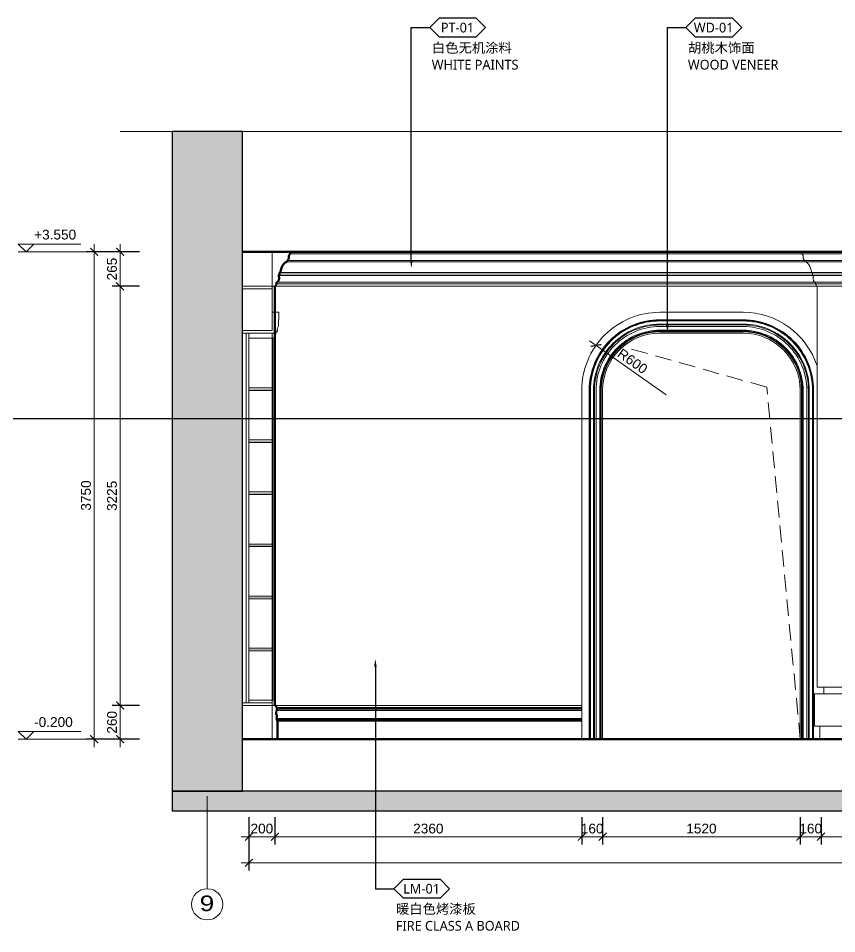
# Model space of a CAD drawing. Header units: millimetres. Extents: x 6321 to 120763, y -355 to 15211.
# Drawn here: x 99240 to 105533, y -225 to 6817 of the extents above; entities that cross this region are included whole.
import ezdxf
from ezdxf import colors
from ezdxf.entities.mleader import LeaderData, LeaderLine
from ezdxf.enums import TextEntityAlignment as Align
from ezdxf.math import Vec2, Vec3

# ---------------------------------------------------------------- set-up
doc = ezdxf.new("R2010")
doc.units = ezdxf.units.MM
doc.linetypes.add('_ACM-G-HIDDEN', pattern=[4.7625, 3.175, -1.5875])
doc.linetypes.add('D04-03 - PANTRY CABINET DETAIL 1$0$ACM-G-CENTER2', pattern=[28.575, 19.05, -3.175, 3.175, -3.175])
for name, color, linetype in [('0 @ 30 (1)', 7, 'Continuous'), ('WALL', 7, 'Continuous'), ('WALL TYPE$0$G-ANNO-NOTE-CH', 7, 'Continuous')]:
    doc.layers.add(name, color=color, linetype=linetype)
for name, color, linetype, lineweight in [('_ACM-A-ANNO-DIMS', 2, 'Continuous', 13), ('_ACM-A-ANNO-DIMS @ 30 (1)', 2, 'Continuous', 13), ('_ACM-A-ANNO-DIMS @ 30 (2)', 2, 'Continuous', 13), ('_ACM-A-DETL-THIN', 2, 'Continuous', 9), ('_ACM-A-ELVE-HIDD', 1, '_ACM-G-HIDDEN', 13), ('_ACM-A-ELVE-THIK', 5, 'Continuous', 50)]:
    doc.layers.add(name, color=color, linetype=linetype, lineweight=lineweight)
doc.styles.add('_ACM-G-NOTES', font='arial.ttf')
doc.styles.add('Arial', font='ARIALUNI.ttf')
doc.styles.add('WALL TYPE$0$Aecom Chinese', font='Microsoft YaHei.ttf')
doc.dimstyles.new('Aec-Arch-M-注释性', dxfattribs={"dimscale": 2, "dimtxt": 2.5, "dimasz": 2, "dimexe": 2, "dimexo": 2, "dimgap": 0.8, "dimtad": 1, "dimdec": 0, "dimrnd": 5, "dimzin": 3, "dimdsep": 46, "dimtxsty": 'Arial', "dimblk": 'WALL TYPE$0$_ArchTick', "dimcen": 2.5, "dimdle": 2, "dimclrd": 256, "dimclrt": 256, "dimazin": 2, "dimtfac": 0.75, "dimtdec": 0, "dimtix": 1, "dimtmove": 2, "dimatfit": 2, "dimfxl": 5, "dimfxlon": 1, "dimtolj": 1, "dimtzin": 0, "dimlwd": -1, "dimarcsym": 0})

# ---------------------------------------------------------------- blocks, each defined once
blk = doc.blocks.new('*U132')
h = blk.add_hatch(color=250)
h.dxf.hatch_style = 1
h.paths.add_polyline_path([(-17621.6, -50), (-17621.6, 100), (-37561.6, 100), (-37561.6, -50)])
blk.add_lwpolyline([(-17621.6, -50), (-17621.6, 100), (-37561.6, 100), (-37561.6, -50)], close=True)
blk = doc.blocks.new('*U134')
h = blk.add_hatch()
h.set_pattern_fill('0-钢筋混凝土001-DOM', color=250, scale=15, pattern_type=2)
h.set_pattern_definition([(45, (-340, 640), (-53.033, 53.033), []), (50, (-340, 640), (107.58903, -9.4128), [11.25, -123.75]), (355, (-340, 640), (-20.8127, 112.8288), [9, -99]), (100.4514, (-331.03, 639.22), (86.7764, 103.4159), [9.561, -105.1713]), (46.1842, (-340, 670), (160.0862, -24.8279), [16.875, -185.625]), (96.6356, (-326.66, 667.93), (140.1994, 146.1177), [14.3415, -157.757]), (351.1842, (-340, 670), (140.1993, 146.1178), [13.5, -148.5]), (21, (-325, 662.5), (89.53606, -60.39283), [11.25, -123.75]), (326, (-325, 662.5), (36.4973, 108.7725), [9, -99]), (71.4514, (-317.54, 657.47), (126.0334, 48.3796), [9.561, -105.1713]), (37.5, (-340, 640), (1.82398, 49.93408), [0.75, -97.8, 0.75, -100.5, 0.75, -99.375]), (7.5, (-340, 640), (39.46043, 59.16176), [0.75, -57.3, 0.75, -95.55, 0.75, -37.875]), (327.5, (-373.45, 640), (80.07337, -3.38323), [0.75, -37.5, 0.75, -117, 0.75, -155.25]), (317.5, (-388.45, 640), (87.47793, 15.01575), [0.75, -48.75, 0.75, -77.7, 0.75, -110.25])])
h.paths.add_polyline_path([(11790.4, -5294.2), (12330.4, -5294.2), (12330.4, -10369.2), (11790.4, -10369.2)])
blk.add_lwpolyline([(11790.4, -5294.2), (12330.4, -5294.2), (12330.4, -10369.2), (11790.4, -10369.2)], close=True)
blk = doc.blocks.new('*U136')
for points in [[(120, 3750), (120, 3733.8)], [(94.1, 3673.9), (94.3, 3683.1)], [(34.4, 3588.5), (35.7, 3590.8), (42.2, 3590.8)], [(13.7, 3503.1), (13.7, 3516.9)]]:
    blk.add_lwpolyline(points)
for points in [[(28, 3567.7), (29.2, 3570, -3.820271)], [(14, 235.9), (14, 241.1), (12, 244.5, 0.210461), (9.8, 252.3, -0.257124), (7, 260), (0, 260), (0, 3484.6), (7.2, 3484.6)], [(20, 0), (20, 139.4), (17, 142.9, 0.225389), (14, 151.5, 0.258478), (11, 160.1, 0.23997), (13.4, 188.8, -0.251402), (14, 220.4), (14, 225.5)]]:
    blk.add_lwpolyline(points, format="xyb")
blk.add_ellipse((14, 230.7), major_axis=(0, 5.17), ratio=0.583714, start_param=3.141593, end_param=6.283185)
for points in [[(106.8, 3706.2), (106.8, 3708), (106.8, 3709.9), (107.2, 3715.3), (107.9, 3718.8), (108.9, 3722.1), (110.1, 3725.1), (111.5, 3727.7), (114.1, 3730.9), (116, 3732.4), (117.9, 3733.4), (119, 3733.7), (120, 3733.8)], [(42.2, 3590.8), (50.5, 3625.4), (57, 3640.2), (77.1, 3665.5), (83.7, 3669.9), (94.1, 3673.9)], [(94.3, 3683.1), (95.3, 3683.2), (97.2, 3683.8), (99.9, 3685.7), (102, 3688.2), (104.4, 3692.7), (106.2, 3699.1), (106.7, 3702.6), (106.8, 3706.2)], [(13.7, 3516.9), (15.6, 3516.9), (17.6, 3517.2), (21.3, 3519), (24.7, 3522.2), (26.3, 3524.3), (28.9, 3529.4), (29.9, 3532.3), (30.8, 3535.4), (31.5, 3538.6), (31.9, 3541.9), (32.2, 3545.4), (32, 3552.3), (31.6, 3555.7), (31, 3558.9), (30.2, 3562), (29.2, 3565), (28, 3567.7)], [(29.2, 3570), (30, 3569.8), (30.7, 3569.8), (31.5, 3570), (32.2, 3570.3), (32.9, 3570.8), (33.5, 3571.4), (34.7, 3573.1), (35.6, 3575.2), (36.2, 3577.6), (36.4, 3580.2), (36.3, 3582.8), (36.1, 3584.1), (35.4, 3586.5), (34.4, 3588.5)], [(7.2, 3484.6), (7.8, 3491.2), (8.5, 3494.1), (9.6, 3497.3), (11.6, 3500.8), (13.7, 3503.1)]]:
    blk.add_spline(points, degree=3)
blk = doc.blocks.new('海龙_1211083971')
at = {"layer": '_ACM-A-DETL-THIN'}
for points in [[(-633.9, 0), (-633.9, -16.2)], [(206.1, 0), (206.1, -16.2)], [(-607.9, -76.1), (-608.1, -66.9)], [(180.2, -76.1), (180.4, -66.9)], [(-548.3, -161.5), (-549.6, -159.2), (-556.1, -159.2)], [(120.6, -161.5), (121.9, -159.2), (128.3, -159.2)], [(-527.6, -246.9), (-527.6, -233.1)], [(-463.9, -3400), (-463.9, -3350), (-513.9, -3350), (-513.9, -265.4), (-521.1, -265.4)], [(86.1, -265.4), (-513.9, -265.4)], [(36.1, -3400), (36.1, -3350), (86.1, -3350), (86.1, -265.4), (93.3, -265.4)], [(99.8, -246.9), (99.8, -233.1)], [(-493.9, -3750), (-493.9, -3650), (-533.9, -3650), (-533.9, -3400), (633.9, -3400), (633.9, -3650), (593.9, -3650), (593.9, -3750)]]:
    blk.add_lwpolyline(points, dxfattribs=at)
at = {"layer": '_ACM-A-DETL-THIN', "color": 8}
for points in [[(206.1, -16.2), (-633.9, -16.2)], [(180.4, -66.9), (-608.1, -66.9)], [(180.2, -76.1), (-607.9, -76.1)], [(121.9, -159.2), (-549.6, -159.2)], [(120.6, -161.5), (-548.3, -161.5)], [(115.4, -180), (-543.1, -180)], [(114.1, -182.3), (-541.8, -182.3)], [(99.8, -233.1), (-527.6, -233.1)], [(99.8, -246.9), (-527.6, -246.9)], [(36.1, -3350), (-463.9, -3350)], [(593.9, -3650), (-493.9, -3650)]]:
    blk.add_lwpolyline(points, dxfattribs=at)
at = {"layer": '_ACM-A-DETL-THIN'}
for points in [[(-541.8, -182.3), (-543.1, -180, 3.820271)], [(114.1, -182.3), (115.4, -180, -3.820271)]]:
    blk.add_lwpolyline(points, format="xyb", dxfattribs=at)
for points in [[(-620.7, -43.8), (-620.7, -42), (-620.7, -40.1), (-621.1, -34.7), (-621.8, -31.2), (-622.7, -27.9), (-623.9, -24.9), (-625.4, -22.3), (-627.9, -19.1), (-629.8, -17.6), (-631.8, -16.6), (-632.8, -16.3), (-633.9, -16.2)], [(-608.1, -66.9), (-609.1, -66.8), (-611.1, -66.2), (-613.8, -64.3), (-615.9, -61.8), (-618.3, -57.3), (-620.1, -50.9), (-620.6, -47.4), (-620.7, -43.8)], [(180.4, -66.9), (181.4, -66.8), (183.3, -66.2), (186, -64.3), (188.1, -61.8), (190.6, -57.3), (192.4, -50.9), (192.8, -47.4), (193, -43.8)], [(193, -43.8), (192.9, -42), (192.9, -40.1), (193.4, -34.7), (194, -31.2), (195, -27.9), (196.2, -24.9), (197.7, -22.3), (200.2, -19.1), (202.1, -17.6), (204.1, -16.6), (205.1, -16.3), (206.1, -16.2)], [(-556.1, -159.2), (-564.3, -124.6), (-570.9, -109.8), (-590.9, -84.5), (-597.6, -80.1), (-607.9, -76.1)], [(128.3, -159.2), (136.6, -124.6), (143.2, -109.8), (163.2, -84.5), (169.8, -80.1), (180.2, -76.1)], [(-543.1, -180), (-543.9, -180.2), (-544.6, -180.2), (-545.3, -180), (-546, -179.7), (-546.7, -179.2), (-547.4, -178.6), (-548.6, -176.9), (-549.5, -174.8), (-550, -172.4), (-550.3, -169.8), (-550.1, -167.2), (-549.9, -165.9), (-549.3, -163.5), (-548.3, -161.5)], [(-527.6, -233.1), (-529.5, -233.1), (-531.4, -232.8), (-535.2, -231), (-538.6, -227.8), (-540.1, -225.7), (-542.8, -220.6), (-543.8, -217.7), (-544.7, -214.6), (-545.3, -211.4), (-545.8, -208.1), (-546, -204.6), (-545.9, -197.7), (-545.5, -194.3), (-544.8, -191.1), (-544, -188), (-543, -185), (-541.8, -182.3)], [(99.8, -233.1), (101.8, -233.1), (103.7, -232.8), (107.4, -231), (110.8, -227.8), (112.4, -225.7), (115, -220.6), (116.1, -217.7), (116.9, -214.6), (117.6, -211.4), (118.1, -208.1), (118.3, -204.6), (118.1, -197.7), (117.7, -194.3), (117.1, -191.1), (116.3, -188), (115.3, -185), (114.1, -182.3)], [(115.4, -180), (116.1, -180.2), (116.9, -180.2), (117.6, -180), (118.3, -179.7), (119, -179.2), (119.7, -178.6), (120.8, -176.9), (121.7, -174.8), (122.3, -172.4), (122.5, -169.8), (122.4, -167.2), (122.2, -165.9), (121.5, -163.5), (120.6, -161.5)], [(-521.1, -265.4), (-521.7, -258.8), (-522.3, -255.9), (-523.5, -252.7), (-525.5, -249.2), (-527.6, -246.9)], [(93.3, -265.4), (93.9, -258.8), (94.6, -255.9), (95.8, -252.7), (97.7, -249.2), (99.8, -246.9)]]:
    blk.add_spline(points, degree=3, dxfattribs=at)
blk = doc.blocks.new('海龙_1211084433')
blk.add_blockref('海龙_1211083971', (-3786.1, 0))
blk = doc.blocks.new('海龙_1211092848')
at = {"layer": '_ACM-A-DETL-THIN'}
for points in [[(-72.2, -265.4), (-45, -265.4), (-45, 0), (-185, 0), (-185, -16.2)], [(-159.1, -76.1), (-159.3, -66.9)], [(-99.4, -161.5), (-100.7, -159.2), (-107.2, -159.2)], [(-78.7, -246.9), (-78.7, -233.1)], [(-45, -665.4), (135, -665.4)], [(-45, -3450), (135, -3450)]]:
    blk.add_lwpolyline(points, dxfattribs=at)
for points in [[(-93, -182.3), (-94.2, -180, 3.820271)], [(-79, -3514.1), (-79, -3508.9), (-77, -3505.5, -0.210461), (-74.8, -3497.7, 0.257124), (-72, -3490), (-45, -3490), (-45, -3750), (-85, -3750), (-85, -3610.6), (-82, -3607.1, -0.225389), (-79, -3598.5, -0.258478), (-76, -3589.9, -0.23997), (-78.4, -3561.2, 0.251402), (-79, -3529.6), (-79, -3524.5)]]:
    blk.add_lwpolyline(points, format="xyb", dxfattribs=at)
for points in [[(-65, -465.4), (-45, -465.4), (-45, -265.4), (-65, -265.4)], [(-45, -265.4), (-45, -285.4), (185, -285.4), (185, -265.4)], [(-45, -665.4), (-65, -665.4), (-65, -625.4), (-45, -625.4)], [(135, -3470), (155, -3470), (155, -625.4), (135, -625.4)], [(-60, -665.4), (-50, -665.4), (-50, -3450), (-60, -3450)], [(-45, -3490), (-65, -3490), (-65, -3450), (-45, -3450)], [(-45, -3470), (-45, -3490), (185, -3490), (185, -3470)]]:
    blk.add_lwpolyline(points, close=True, dxfattribs=at)
blk.add_lwpolyline([(185, -605.4), (185, -625.4), (-74.9, -625.4), (-74.9, -615.4), (-78.9, -615.4, 0.262247), (-81.9, -611.8), (-81.9, -609.4, -0.824383), (-82.9, -603.4, 0.186128), (-91.5, -575.2, -0.282378), (-92, -562.9, -0.636149), (-90, -555.7, -0.284819), (-90, -531.9, -0.623496), (-92, -527.1, 0.37825), (-95, -522.4), (-95, -465.4), (-45, -465.4), (-45, -605.4)], format="xyb", close=True, dxfattribs=at)
at = {"layer": '_ACM-A-DETL-THIN', "color": 8}
for points in [[(-65, -3450), (-45, -3450), (-45, -665.4), (-65, -665.4)], [(-45, -1046), (135, -1046), (135, -1066), (-45, -1066)], [(-45, -1446.7), (135, -1446.7), (135, -1466.7), (-45, -1466.7)], [(-45, -1847.3), (135, -1847.3), (135, -1867.3), (-45, -1867.3)], [(-45, -2248), (135, -2248), (135, -2268), (-45, -2268)], [(-45, -2648.7), (135, -2648.7), (135, -2668.7), (-45, -2668.7)], [(-45, -3049.3), (135, -3049.3), (135, -3069.3), (-45, -3069.3)]]:
    blk.add_lwpolyline(points, close=True, dxfattribs=at)
at = {"layer": '_ACM-A-DETL-THIN', "extrusion": (0, 0, -1)}
blk.add_ellipse((-79, -3519.3), major_axis=(0, 5.17), ratio=0.583714, start_param=3.141593, end_param=6.283185, dxfattribs=at)
at = {"layer": '_ACM-A-DETL-THIN'}
for points in [[(-171.8, -43.8), (-171.8, -42), (-171.8, -40.1), (-172.2, -34.7), (-172.9, -31.2), (-173.9, -27.9), (-175.1, -24.9), (-176.5, -22.3), (-179.1, -19.1), (-181, -17.6), (-182.9, -16.6), (-184, -16.3), (-185, -16.2)], [(-159.3, -66.9), (-160.3, -66.8), (-162.2, -66.2), (-164.9, -64.3), (-167, -61.8), (-169.4, -57.3), (-171.2, -50.9), (-171.7, -47.4), (-171.8, -43.8)], [(-107.2, -159.2), (-115.5, -124.6), (-122, -109.8), (-142.1, -84.5), (-148.7, -80.1), (-159.1, -76.1)], [(-94.2, -180), (-95, -180.2), (-95.7, -180.2), (-96.5, -180), (-97.2, -179.7), (-97.9, -179.2), (-98.5, -178.6), (-99.7, -176.9), (-100.6, -174.8), (-101.2, -172.4), (-101.4, -169.8), (-101.3, -167.2), (-101.1, -165.9), (-100.4, -163.5), (-99.4, -161.5)], [(-78.7, -233.1), (-80.6, -233.1), (-82.6, -232.8), (-86.3, -231), (-89.7, -227.8), (-91.3, -225.7), (-93.9, -220.6), (-94.9, -217.7), (-95.8, -214.6), (-96.5, -211.4), (-96.9, -208.1), (-97.2, -204.6), (-97, -197.7), (-96.6, -194.3), (-96, -191.1), (-95.2, -188), (-94.2, -185), (-93, -182.3)], [(-72.2, -265.4), (-72.8, -258.8), (-73.5, -255.9), (-74.6, -252.7), (-76.6, -249.2), (-78.7, -246.9)]]:
    blk.add_spline(points, degree=3, dxfattribs=at)
at = {"layer": '_ACM-A-ELVE-HIDD', "linetype": 'D04-03 - PANTRY CABINET DETAIL 1$0$ACM-G-CENTER2', "ltscale": 3.8, "const_width": 3}
for points in [[(-45, -1056), (135, -1056)], [(-45, -1456.7), (135, -1456.7)], [(-45, -1857.3), (135, -1857.3)], [(-45, -2258), (135, -2258)], [(-45, -2658.7), (135, -2658.7)], [(-45, -3059.3), (135, -3059.3)]]:
    blk.add_lwpolyline(points, dxfattribs=at)
blk = doc.blocks.new('WALL TYPE$0$_ArchTick')
at = {"color": 0, "linetype": 'ByBlock', "const_width": 0.15}
blk.add_lwpolyline([(-0.5, -0.5), (0.5, 0.5)], dxfattribs=at)
blk = doc.blocks.new('*D249')
at = {"layer": '_ACM-A-ANNO-DIMS', "color": 0, "lineweight": -2, "transparency": 16777216}
for p, q in [((101013.2, 670.7), (101013.2, 460.7)), ((101213.2, 670.7), (101213.2, 460.7))]:
    blk.add_line(p, q, dxfattribs=at)
at = {"layer": '_ACM-A-ANNO-DIMS', "transparency": 16777216}
for p, q in [((101013.2, 520.7), (100953.2, 520.7)), ((101213.2, 520.7), (101013.2, 520.7)), ((101213.2, 520.7), (101273.2, 520.7))]:
    blk.add_line(p, q, dxfattribs=at)
at = {"layer": 'Defpoints', "color": 0, "transparency": 16777216}
for p in [(101013.2, 1530.7), (101213.2, 1530.7), (101013.2, 520.7)]:
    blk.add_point(p, dxfattribs=at)
at = {"layer": '_ACM-A-ANNO-DIMS', "transparency": 16777216, "xscale": 60, "yscale": 60, "zscale": 60}
blk.add_blockref('WALL TYPE$0$_ArchTick', (101013.2, 520.7), dxfattribs=at)
at = {"layer": '_ACM-A-ANNO-DIMS', "transparency": 16777216, "xscale": 60, "yscale": 60, "zscale": 60, "rotation": 180}
blk.add_blockref('WALL TYPE$0$_ArchTick', (101213.2, 520.7), dxfattribs=at)
at = {"layer": '_ACM-A-ANNO-DIMS', "transparency": 16777216, "insert": (101113.2, 583), "char_height": 75, "attachment_point": 5, "style": 'Arial'}
blk.add_mtext('\\A1;200', dxfattribs=at)
blk = doc.blocks.new('*D250')
at = {"layer": '_ACM-A-ANNO-DIMS', "color": 0, "lineweight": -2, "transparency": 16777216}
for p, q in [((101213.2, 670.7), (101213.2, 460.7)), ((103573.2, 670.7), (103573.2, 460.7))]:
    blk.add_line(p, q, dxfattribs=at)
at = {"layer": '_ACM-A-ANNO-DIMS', "transparency": 16777216}
blk.add_line((103633.2, 520.7), (101153.2, 520.7), dxfattribs=at)
at = {"layer": 'Defpoints', "color": 0, "transparency": 16777216}
for p in [(101213.2, 1530.7), (103573.2, 1530.7), (101213.2, 520.7)]:
    blk.add_point(p, dxfattribs=at)
at = {"layer": '_ACM-A-ANNO-DIMS', "transparency": 16777216, "xscale": 60, "yscale": 60, "zscale": 60, "rotation": 180}
blk.add_blockref('WALL TYPE$0$_ArchTick', (101213.2, 520.7), dxfattribs=at)
at = {"layer": '_ACM-A-ANNO-DIMS', "transparency": 16777216, "xscale": 60, "yscale": 60, "zscale": 60}
blk.add_blockref('WALL TYPE$0$_ArchTick', (103573.2, 520.7), dxfattribs=at)
at = {"layer": '_ACM-A-ANNO-DIMS', "transparency": 16777216, "insert": (102393.2, 583), "char_height": 75, "attachment_point": 5, "style": 'Arial'}
blk.add_mtext('\\A1;2360', dxfattribs=at)
blk = doc.blocks.new('*D251')
at = {"layer": '_ACM-A-ANNO-DIMS', "color": 0, "lineweight": -2, "transparency": 16777216}
for p, q in [((103573.2, 670.7), (103573.2, 460.7)), ((103733.2, 670.7), (103733.2, 460.7))]:
    blk.add_line(p, q, dxfattribs=at)
at = {"layer": '_ACM-A-ANNO-DIMS', "transparency": 16777216}
for p, q in [((103573.2, 520.7), (103513.2, 520.7)), ((103733.2, 520.7), (103573.2, 520.7)), ((103733.2, 520.7), (103793.2, 520.7))]:
    blk.add_line(p, q, dxfattribs=at)
at = {"layer": 'Defpoints', "color": 0, "transparency": 16777216}
for p in [(103573.2, 1530.7), (103733.2, 1530.7), (103573.2, 520.7)]:
    blk.add_point(p, dxfattribs=at)
at = {"layer": '_ACM-A-ANNO-DIMS', "transparency": 16777216, "xscale": 60, "yscale": 60, "zscale": 60}
blk.add_blockref('WALL TYPE$0$_ArchTick', (103573.2, 520.7), dxfattribs=at)
at = {"layer": '_ACM-A-ANNO-DIMS', "transparency": 16777216, "xscale": 60, "yscale": 60, "zscale": 60, "rotation": 180}
blk.add_blockref('WALL TYPE$0$_ArchTick', (103733.2, 520.7), dxfattribs=at)
at = {"layer": '_ACM-A-ANNO-DIMS', "transparency": 16777216, "insert": (103653.2, 583), "char_height": 75, "attachment_point": 5, "style": 'Arial'}
blk.add_mtext('\\A1;160', dxfattribs=at)
blk = doc.blocks.new('*D252')
at = {"layer": '_ACM-A-ANNO-DIMS', "color": 0, "lineweight": -2, "transparency": 16777216}
for p, q in [((103733.2, 670.7), (103733.2, 460.7)), ((105253.2, 670.7), (105253.2, 460.7))]:
    blk.add_line(p, q, dxfattribs=at)
at = {"layer": '_ACM-A-ANNO-DIMS', "transparency": 16777216}
blk.add_line((105313.2, 520.7), (103673.2, 520.7), dxfattribs=at)
at = {"layer": 'Defpoints', "color": 0, "transparency": 16777216}
for p in [(103733.2, 1530.7), (105253.2, 1530.7), (103733.2, 520.7)]:
    blk.add_point(p, dxfattribs=at)
at = {"layer": '_ACM-A-ANNO-DIMS', "transparency": 16777216, "xscale": 60, "yscale": 60, "zscale": 60, "rotation": 180}
blk.add_blockref('WALL TYPE$0$_ArchTick', (103733.2, 520.7), dxfattribs=at)
at = {"layer": '_ACM-A-ANNO-DIMS', "transparency": 16777216, "xscale": 60, "yscale": 60, "zscale": 60}
blk.add_blockref('WALL TYPE$0$_ArchTick', (105253.2, 520.7), dxfattribs=at)
at = {"layer": '_ACM-A-ANNO-DIMS', "transparency": 16777216, "insert": (104493.2, 583), "char_height": 75, "attachment_point": 5, "style": 'Arial'}
blk.add_mtext('\\A1;1520', dxfattribs=at)
blk = doc.blocks.new('*D253')
at = {"layer": '_ACM-A-ANNO-DIMS', "color": 0, "lineweight": -2, "transparency": 16777216}
for p, q in [((105253.2, 670.7), (105253.2, 460.7)), ((105413.2, 670.7), (105413.2, 460.7))]:
    blk.add_line(p, q, dxfattribs=at)
at = {"layer": '_ACM-A-ANNO-DIMS', "transparency": 16777216}
for p, q in [((105253.2, 520.7), (105193.2, 520.7)), ((105253.2, 520.7), (105413.2, 520.7)), ((105413.2, 520.7), (105473.2, 520.7))]:
    blk.add_line(p, q, dxfattribs=at)
at = {"layer": 'Defpoints', "color": 0, "transparency": 16777216}
for p in [(105253.2, 1530.7), (105413.2, 1530.7), (105413.2, 520.7)]:
    blk.add_point(p, dxfattribs=at)
at = {"layer": '_ACM-A-ANNO-DIMS', "transparency": 16777216, "xscale": 60, "yscale": 60, "zscale": 60}
blk.add_blockref('WALL TYPE$0$_ArchTick', (105253.2, 520.7), dxfattribs=at)
at = {"layer": '_ACM-A-ANNO-DIMS', "transparency": 16777216, "xscale": 60, "yscale": 60, "zscale": 60, "rotation": 180}
blk.add_blockref('WALL TYPE$0$_ArchTick', (105413.2, 520.7), dxfattribs=at)
at = {"layer": '_ACM-A-ANNO-DIMS', "transparency": 16777216, "insert": (105333.2, 583), "char_height": 75, "attachment_point": 5, "style": 'Arial'}
blk.add_mtext('\\A1;160', dxfattribs=at)
blk = doc.blocks.new('*D254')
at = {"layer": '_ACM-A-ANNO-DIMS', "color": 0, "lineweight": -2, "transparency": 16777216}
for p, q in [((105413.2, 670.7), (105413.2, 460.7)), ((106530.9, 670.7), (106530.9, 460.7))]:
    blk.add_line(p, q, dxfattribs=at)
at = {"layer": '_ACM-A-ANNO-DIMS', "transparency": 16777216}
blk.add_line((105353.2, 520.7), (106590.9, 520.7), dxfattribs=at)
at = {"layer": 'Defpoints', "color": 0, "transparency": 16777216}
for p in [(105413.2, 1530.7), (106530.9, 1530.7), (106530.9, 520.7)]:
    blk.add_point(p, dxfattribs=at)
at = {"layer": '_ACM-A-ANNO-DIMS', "transparency": 16777216, "xscale": 60, "yscale": 60, "zscale": 60, "rotation": 180}
blk.add_blockref('WALL TYPE$0$_ArchTick', (105413.2, 520.7), dxfattribs=at)
at = {"layer": '_ACM-A-ANNO-DIMS', "transparency": 16777216, "xscale": 60, "yscale": 60, "zscale": 60}
blk.add_blockref('WALL TYPE$0$_ArchTick', (106530.9, 520.7), dxfattribs=at)
at = {"layer": '_ACM-A-ANNO-DIMS', "transparency": 16777216, "insert": (105972.1, 583), "char_height": 75, "attachment_point": 5, "style": 'Arial'}
blk.add_mtext('\\A1;1120', dxfattribs=at)
blk = doc.blocks.new('*D264')
at = {"layer": '_ACM-A-ANNO-DIMS', "color": 0, "lineweight": -2, "transparency": 16777216}
for p, q in [((101013.2, 470.7), (101013.2, 260.7)), ((120163.2, 470.7), (120163.2, 260.7))]:
    blk.add_line(p, q, dxfattribs=at)
at = {"layer": '_ACM-A-ANNO-DIMS', "transparency": 16777216}
blk.add_line((120223.2, 320.7), (100953.2, 320.7), dxfattribs=at)
at = {"layer": 'Defpoints', "color": 0, "transparency": 16777216}
for p in [(101013.2, 1530.7), (120163.2, 1530.7), (101013.2, 320.7)]:
    blk.add_point(p, dxfattribs=at)
at = {"layer": '_ACM-A-ANNO-DIMS', "transparency": 16777216, "xscale": 60, "yscale": 60, "zscale": 60, "rotation": 180}
blk.add_blockref('WALL TYPE$0$_ArchTick', (101013.2, 320.7), dxfattribs=at)
at = {"layer": '_ACM-A-ANNO-DIMS', "transparency": 16777216, "xscale": 60, "yscale": 60, "zscale": 60}
blk.add_blockref('WALL TYPE$0$_ArchTick', (120163.2, 320.7), dxfattribs=at)
at = {"layer": '_ACM-A-ANNO-DIMS', "transparency": 16777216, "insert": (110588.2, 383), "char_height": 75, "attachment_point": 5, "style": 'Arial'}
blk.add_mtext('\\A1;19150', dxfattribs=at)
blk = doc.blocks.new('*U92')
for points in [[(0, 4), (0, 10), (0, 18), (0, 26), (0, 27.72)], [(0, 4), (0, 10)]]:
    blk.add_lwpolyline(points)
blk.add_circle((0, 0), 4)
at = {"style": '_ACM-G-NOTES'}
blk.add_attdef('A', text='', height=4, dxfattribs=at).set_placement((-1.79, -1.75), (1.94, -1.75), align=Align.FIT)
blk = doc.blocks.new('*U129')
blk.add_line((-0.65, 0), (-103.7, 0))
blk = doc.blocks.new('*D124')
at = {"layer": '_ACM-A-ANNO-DIMS', "transparency": 16777216}
blk.add_line((47690, 13306.7), (47690, 13692.1), dxfattribs=at)
at = {"layer": '_ACM-A-ANNO-DIMS', "color": 0, "lineweight": -2, "transparency": 16777216}
for p, q in [((47840, 13632.1), (47630, 13632.1)), ((47840, 13366.7), (47630, 13366.7))]:
    blk.add_line(p, q, dxfattribs=at)
at = {"layer": 'Defpoints', "color": 0, "transparency": 16777216}
for p in [(47690, 13632.1), (48540, 13632.1), (48135.1, 13366.7)]:
    blk.add_point(p, dxfattribs=at)
at = {"layer": '_ACM-A-ANNO-DIMS', "transparency": 16777216, "xscale": 60, "yscale": 60, "zscale": 60}
for p, rotation in [((47690, 13632.1), 90), ((47690, 13366.7), 270)]:
    blk.add_blockref('WALL TYPE$0$_ArchTick', p, dxfattribs=dict(at, rotation=rotation))
at = {"layer": '_ACM-A-ANNO-DIMS', "transparency": 16777216, "insert": (47627.7, 13499.4), "char_height": 75, "attachment_point": 5, "rotation": 90, "style": 'Arial'}
blk.add_mtext('\\A1;265', dxfattribs=at)
blk = doc.blocks.new('*D125')
at = {"layer": '_ACM-A-ANNO-DIMS', "color": 0, "lineweight": -2, "transparency": 16777216}
for p, q in [((47840, 10142.1), (47630, 10142.1)), ((47840, 9882.1), (47630, 9882.1))]:
    blk.add_line(p, q, dxfattribs=at)
at = {"layer": '_ACM-A-ANNO-DIMS', "transparency": 16777216}
blk.add_line((47690, 9822.1), (47690, 10202.1), dxfattribs=at)
at = {"layer": 'Defpoints', "color": 0, "transparency": 16777216}
for p in [(47690, 10142.1), (48080.2, 10142.1), (48090, 9882.1)]:
    blk.add_point(p, dxfattribs=at)
at = {"layer": '_ACM-A-ANNO-DIMS', "transparency": 16777216, "xscale": 60, "yscale": 60, "zscale": 60}
for p, rotation in [((47690, 10142.1), 90), ((47690, 9882.1), 270)]:
    blk.add_blockref('WALL TYPE$0$_ArchTick', p, dxfattribs=dict(at, rotation=rotation))
at = {"layer": '_ACM-A-ANNO-DIMS', "transparency": 16777216, "insert": (47627.7, 10012.1), "char_height": 75, "attachment_point": 5, "rotation": 90, "style": 'Arial'}
blk.add_mtext('\\A1;260', dxfattribs=at)
blk = doc.blocks.new('*U109')
for p, q in [((-2, 2), (2, 2)), ((0, 0), (-2, 2)), ((-2, 0), (2, 0)), ((2, 2), (0, 0)), ((2, 2), (14, 2))]:
    blk.add_line(p, q)
at = {"style": '_ACM-G-NOTES'}
blk.add_attdef('HEIGHT-1', text='', height=2.5, dxfattribs=at).set_placement((2.05, 5.66), align=Align.TOP_LEFT)
blk = doc.blocks.new('*D126')
at = {"layer": '_ACM-A-ANNO-DIMS', "transparency": 16777216}
blk.add_line((47690, 10082.1), (47690, 13426.7), dxfattribs=at)
at = {"layer": '_ACM-A-ANNO-DIMS', "color": 0, "lineweight": -2, "transparency": 16777216}
for p, q in [((47840, 13366.7), (47630, 13366.7)), ((47840, 10142.1), (47630, 10142.1))]:
    blk.add_line(p, q, dxfattribs=at)
at = {"layer": 'Defpoints', "color": 0, "transparency": 16777216}
for p in [(47690, 13366.7), (48191.1, 13366.7), (48080.2, 10142.1)]:
    blk.add_point(p, dxfattribs=at)
at = {"layer": '_ACM-A-ANNO-DIMS', "transparency": 16777216, "xscale": 60, "yscale": 60, "zscale": 60}
for p, rotation in [((47690, 13366.7), 90), ((47690, 10142.1), 270)]:
    blk.add_blockref('WALL TYPE$0$_ArchTick', p, dxfattribs=dict(at, rotation=rotation))
at = {"layer": '_ACM-A-ANNO-DIMS', "transparency": 16777216, "insert": (47627.7, 11754.4), "char_height": 75, "attachment_point": 5, "rotation": 90, "style": 'Arial'}
blk.add_mtext('\\A1;3225', dxfattribs=at)
blk = doc.blocks.new('*D127')
at = {"layer": '_ACM-A-ANNO-DIMS', "transparency": 16777216}
blk.add_line((47490, 13692.1), (47490, 9822.1), dxfattribs=at)
at = {"layer": '_ACM-A-ANNO-DIMS', "color": 0, "lineweight": -2, "transparency": 16777216}
for p, q in [((47640, 13632.1), (47430, 13632.1)), ((47640, 9882.1), (47430, 9882.1))]:
    blk.add_line(p, q, dxfattribs=at)
at = {"layer": 'Defpoints', "color": 0, "transparency": 16777216}
for p in [(48138.7, 13632.1), (47490, 9882.1), (48090, 9882.1)]:
    blk.add_point(p, dxfattribs=at)
at = {"layer": '_ACM-A-ANNO-DIMS', "transparency": 16777216, "xscale": 60, "yscale": 60, "zscale": 60}
for p, rotation in [((47490, 13632.1), 90), ((47490, 9882.1), 270)]:
    blk.add_blockref('WALL TYPE$0$_ArchTick', p, dxfattribs=dict(at, rotation=rotation))
at = {"layer": '_ACM-A-ANNO-DIMS', "transparency": 16777216, "insert": (47427.7, 11757.1), "char_height": 75, "attachment_point": 5, "rotation": 90, "style": 'Arial'}
blk.add_mtext('\\A1;3750', dxfattribs=at)
blk = doc.blocks.new('*D274')
at = {"layer": '_ACM-A-ANNO-DIMS', "transparency": 16777216}
blk.add_line((104222.3, 3920.9), (103633.3, 4335), dxfattribs=at)
at = {"layer": 'Defpoints', "color": 0, "transparency": 16777216}
for p in [(103682.4, 4300.5), (104173.2, 3955.4)]:
    blk.add_point(p, dxfattribs=at)
at = {"layer": '_ACM-A-ANNO-DIMS', "transparency": 16777216, "xscale": 60, "yscale": 60, "zscale": 60, "rotation": 144.8839287225249}
blk.add_blockref('WALL TYPE$0$_ArchTick', (103682.4, 4300.5), dxfattribs=at)
at = {"layer": '_ACM-A-ANNO-DIMS', "transparency": 16777216, "insert": (103963.6, 4178.9), "char_height": 75, "attachment_point": 5, "rotation": 324.88393, "style": 'Arial'}
blk.add_mtext('\\A1;R600', dxfattribs=at)
blk = doc.blocks.new('WHA12202707')
at = {"transparency": 16777216}
for p, q in [((2.38, 2.38), (0, 0)), ((11.91, 2.38), (2.38, 2.38)), ((11.91, 2.38), (14.29, 0)), ((2.38, -2.38), (0, 0)), ((11.91, -2.38), (14.29, 0)), ((2.38, -2.38), (11.91, -2.38))]:
    blk.add_line(p, q, dxfattribs=at)
at = {"transparency": 16777216, "style": 'WALL TYPE$0$Aecom Chinese'}
blk.add_attdef('英文2', (0.49, -14.58), '', height=2.5, dxfattribs=at)
at = {"layer": 'WALL TYPE$0$G-ANNO-NOTE-CH', "transparency": 16777216, "style": 'WALL TYPE$0$Aecom Chinese'}
blk.add_attdef('编号', text='', height=2.5, dxfattribs=at).set_placement((7.1, 0), align=Align.MIDDLE)
for tag, p in [('中文', (0.54, -5.18)), ('英文', (0.49, -9.51))]:
    blk.add_attdef(tag, text='', height=2.5, dxfattribs=at).set_placement(p, align=Align.MIDDLE_LEFT)
blk = doc.blocks.new('海龙_1212170406')
at = {"layer": '_ACM-A-ELVE-HIDD'}
for p, q in [((-756.4, -170), (-33.6, -170)), ((-756.4, -3920), (-198.6, -3920))]:
    blk.add_line(p, q, dxfattribs=at)
at = {"layer": '_ACM-A-ANNO-DIMS', "xscale": 30, "yscale": 30, "zscale": 30}
for p, values in [((-756.4, -170), {'HEIGHT-1': '+3.550'}), ((-756.4, -3920), {'HEIGHT-1': '-0.200'})]:
    blk.add_blockref('*U109', p, dxfattribs=at).add_auto_attribs(values)
at = {"layer": '_ACM-A-ANNO-DIMS @ 30 (1)'}
for base, p1, p2, picture, middle in [((-233.6, -3920), (415.2, -170), (366.4, -3920), '*D127', (-295.9, -2045)), ((-33.6, -170), (411.5, -435.3), (816.4, -170), '*D124', (-95.9, -302.6)), ((-33.6, -435.3), (356.7, -3660), (467.6, -435.3), '*D126', (-95.9, -2047.6)), ((-33.6, -3660), (366.4, -3920), (356.7, -3660), '*D125', (-95.9, -3790))]:
    dim = blk.add_linear_dim(base=base, p1=p1, p2=p2, angle=90, dimstyle='Aec-Arch-M-注释性', override={"dimscale": 30, "dimtix": 1, "dimtofl": 1, "dimtmove": 2, "dimatfit": 2}, dxfattribs=at)
    dim.commit()
    dim.dimension.update_dxf_attribs({"geometry": picture, "text_midpoint": middle, "insert": (-47723.6, -13802.1)})

msp = doc.modelspace()

# ---------------------------------------------------------------- linework, layer by layer
at = {"layer": '_ACM-A-DETL-THIN', "color": 8}
for points in [[(118123.2, 5004.6), (101333.2, 5004.6)], [(118149.1, 4944.6), (101307.3, 4944.6)], [(118148.9, 4953.8), (101307.5, 4953.8)], [(118201, 4861.5), (101248.9, 4861.5)], [(118215.2, 4838.4), (101241.1, 4838.4)], [(118211.7, 4840.7), (101242.4, 4840.7)], [(118208.8, 4859.2), (101247.6, 4859.2)], [(118226.9, 4787.7), (101226.9, 4787.7)], [(118229.5, 4773.8), (101226.9, 4773.8)], [(103573.2, 1515.2), (101225.2, 1515.2)], [(103573.2, 1511.8), (101227.2, 1511.8)], [(103573.2, 1506.6), (101227.2, 1506.6)], [(103573.2, 1496.3), (101227.2, 1496.3)], [(103573.2, 1491.1), (101227.2, 1491.1)], [(103573.2, 1430.8), (101224.2, 1430.8)], [(103573.2, 1422.2), (101227.2, 1422.2)], [(103573.2, 1413.6), (101230.2, 1413.6)], [(103573.2, 1410.1), (101233.2, 1410.1)]]:
    msp.add_lwpolyline(points, dxfattribs=at)
at = {"layer": '_ACM-A-DETL-THIN'}
for points in [[(118236, 4755.4), (101213.2, 4755.4)], [(103573.2, 1530.7), (101213.2, 1530.7)]]:
    msp.add_lwpolyline(points, dxfattribs=at)
at = {"layer": '_ACM-A-DETL-THIN', "color": 8}
for points in [[(105356.2, 1270.7), (105356.2, 3955.4, 0.414214), (104813.2, 4498.4), (104173.2, 4498.4, 0.414214), (103630.2, 3955.4), (103630.2, 1270.7)], [(105351.4, 1270.7), (105351.4, 3955.4, 0.414214), (104813.2, 4493.6), (104173.2, 4493.6, 0.414214), (103635, 3955.4), (103635, 1270.7)], [(105346.7, 1270.7), (105346.7, 3955.4, 0.414214), (104813.2, 4488.8), (104173.2, 4488.8, 0.414214), (103639.7, 3955.4), (103639.7, 1270.7)], [(105322.8, 1270.7), (105322.8, 3955.4, 0.414214), (104813.2, 4465), (104173.2, 4465, 0.414214), (103663.6, 3955.4), (103663.6, 1270.7)], [(105315.7, 1270.7), (105315.7, 3955.4, 0.414214), (104813.2, 4457.8), (104173.2, 4457.8, 0.414214), (103670.7, 3955.4), (103670.7, 1270.7)], [(105303.3, 1270.7), (105303.3, 3955.4, 0.414214), (104813.2, 4445.5), (104173.2, 4445.5, 0.414214), (103683, 3955.4), (103683, 1270.7)], [(105275.1, 1270.7), (105275.1, 3955.4, 0.414214), (104813.2, 4417.3), (104173.2, 4417.3, 0.414214), (103711.3, 3955.4), (103711.3, 1270.7)], [(105269.2, 1270.7), (105269.2, 3955.4, 0.414214), (104813.2, 4411.3), (104173.2, 4411.3, 0.414214), (103717.2, 3955.4), (103717.2, 1270.7)], [(105266.8, 1270.7), (105266.8, 3955.4, 0.414214), (104813.2, 4408.9), (104173.2, 4408.9, 0.414214), (103719.6, 3955.4), (103719.6, 1270.7)], [(105263.2, 1270.7), (105263.2, 3955.4, 0.414214), (104813.2, 4405.4), (104173.2, 4405.4, 0.414214), (103723.2, 3955.4), (103723.2, 1270.7)]]:
    msp.add_lwpolyline(points, format="xyb", dxfattribs=at)
at = {"layer": '_ACM-A-DETL-THIN'}
msp.add_lwpolyline([(105253.2, 1270.7), (105253.2, 3955.4, 0.414214), (104813.2, 4395.4), (104173.2, 4395.4, 0.414214), (103733.2, 3955.4), (103733.2, 1270.7)], format="xyb", dxfattribs=at)
at = {"layer": '_ACM-A-ELVE-HIDD', "ltscale": 40}
msp.add_lwpolyline([(105253.2, 1270.7), (104995, 3980.1), (103888.7, 4291)], dxfattribs=at)
at = {"layer": '_ACM-A-ELVE-THIK'}
msp.add_line((120163.2, 1270.7), (100963.2, 1270.7), dxfattribs=at)
msp.add_lwpolyline([(118433.2, 5020.7), (100963.2, 5020.7)], dxfattribs=at)

# ---------------------------------------------------------------- block references
at = {"xscale": -1}
for name, p in [('*U134', (112753.6, 11240)), ('海龙_1211092848', (101148.2, 5020.7))]:
    msp.add_blockref(name, p, dxfattribs=at)
msp.add_blockref('海龙_1212170406', (100056.8, 5190.7))
at = {"layer": '_ACM-A-ANNO-DIMS', "linetype": 'Continuous', "ltscale": 2, "xscale": 100, "yscale": 100, "zscale": 100}
msp.add_blockref('*U129', (110393.2, 5945.7), dxfattribs=at)
at = {"layer": '_ACM-A-ANNO-DIMS', "linetype": 'Continuous', "ltscale": 2}
ref = msp.add_blockref('*U92', (100693.2, 0.7), dxfattribs=dict(at, xscale=-30, yscale=30, zscale=30))
ref.add_attrib('A', '9', dxfattribs={"layer": '0', "height": 120, "style": '_ACM-G-NOTES', "width": 1.201932}).set_placement((100635, -51.7), (100747, -51.7), align=Align.FIT)
at = {"layer": '_ACM-A-ELVE-THIK'}
msp.add_blockref('*U136', (101213.2, 1270.7), dxfattribs=at)
at = {"layer": 'WALL'}
msp.add_blockref('*U132', (137984.8, 770.7), dxfattribs=at)

# ---------------------------------------------------------------- dimensions: what is measured, and where the dimension line sits
at = {"layer": '_ACM-A-ANNO-DIMS @ 30 (2)'}
dim = msp.add_radius_dim(center=(104173.2, 3955.4), mpoint=(103682.4, 4300.5), dimstyle='Aec-Arch-M-注释性', override={"dimscale": 30, "dimtix": 1, "dimtofl": 1, "dimtmove": 2, "dimatfit": 2}, dxfattribs=at)
dim.commit()
dim.dimension.update_dxf_attribs({"geometry": '*D274', "text_midpoint": (103963.6, 4178.9)})
for base, p1, p2, picture, middle in [((101013.2, 520.7), (101213.2, 1530.7), (101013.2, 1530.7), '*D249', (101113.2, 583)), ((101213.2, 520.7), (103573.2, 1530.7), (101213.2, 1530.7), '*D250', (102393.2, 583)), ((103573.2, 520.7), (103733.2, 1530.7), (103573.2, 1530.7), '*D251', (103653.2, 583))]:
    dim = msp.add_linear_dim(base=base, p1=p1, p2=p2, dimstyle='Aec-Arch-M-注释性', override={"dimscale": 30, "dimzin": 8, "dimtix": 1, "dimtofl": 1, "dimtmove": 2, "dimatfit": 2}, dxfattribs=at)
    dim.commit()
    dim.dimension.update_dxf_attribs({"geometry": picture, "text_midpoint": middle})

# ---------------------------------------------------------------- leaders
at = {"layer": '0 @ 30 (1)'}
ml = msp.add_multileader_block('Standard', dxfattribs=at)
ml.set_content('WHA12202707', color=256, scale=30)
ml.set_attribute('编号', 'PT-01', width=0)
ml.set_attribute('中文', '白色无机涂料', width=0)
ml.set_attribute('英文', 'WHITE PAINTS', width=0)
ml.set_attribute('英文2', '', width=0)
ml.set_leader_properties(color=2)
ml.build(insert=Vec2(0, 0))
ml.multileader.update_dxf_attribs({"text_right_attachment_type": 6, "dogleg_length": 0.36, "arrow_head_size": 60, "scale": 30})
ctx = ml.context
ctx.base_point, ctx.scale, ctx.char_height, ctx.arrow_head_size, ctx.landing_gap_size, ctx.plane_origin = Vec3(102404.5, 6745.7), 30, 2250, 60, 2.7, Vec3(104870.9, 3685.9)
ctx.right_attachment = 6
notes = []
notes.append((ctx, [(0, (1, 1, 0), (102262.3, 6745.7), (1, 0), 142.2, [(0, [(102262.3, 4895.2)], 0, [])])]))
ctx.block.insert = Vec3(102404.5, 6745.7)
ml = msp.add_multileader_block('Standard', dxfattribs=at)
ml.set_content('WHA12202707', color=256, scale=30)
ml.set_attribute('编号', 'WD-01', width=0)
ml.set_attribute('中文', '胡桃木饰面', width=0)
ml.set_attribute('英文', 'WOOD VENEER', width=0)
ml.set_attribute('英文2', '', width=0)
ml.set_leader_properties(color=2)
ml.build(insert=Vec2(0, 0))
ml.multileader.update_dxf_attribs({"text_right_attachment_type": 6, "dogleg_length": 0.36, "arrow_head_size": 60, "scale": 30})
ctx = ml.context
ctx.base_point, ctx.scale, ctx.char_height, ctx.arrow_head_size, ctx.landing_gap_size, ctx.plane_origin = Vec3(104374.2, 6745.7), 30, 2250, 60, 2.7, Vec3(106069.4, 5372.5)
ctx.right_attachment = 6
notes.append((ctx, [(0, (1, 1, 0), (104232, 6745.7), (1, 0), 142.2, [(0, [(104232, 4399.3)], 0, [])])]))
ctx.block.insert = Vec3(104374.2, 6745.7)
ml = msp.add_multileader_block('Standard', dxfattribs=at)
ml.set_content('WHA12202707', color=256, scale=30)
ml.set_attribute('编号', 'LM-01', width=0)
ml.set_attribute('中文', '暖白色烤漆板', width=0)
ml.set_attribute('英文', 'FIRE CLASS A BOARD', width=0)
ml.set_attribute('英文2', '', width=0)
ml.set_leader_properties(color=2)
ml.build(insert=Vec2(0, 0))
ml.multileader.update_dxf_attribs({"text_right_attachment_type": 6, "dogleg_length": 0.36, "arrow_head_size": 60, "scale": 30})
ctx = ml.context
ctx.base_point, ctx.scale, ctx.char_height, ctx.arrow_head_size, ctx.landing_gap_size, ctx.plane_origin = Vec3(102128.4, 120.7), 30, 2250, 60, 2.7, Vec3(104594.7, -4014.1)
ctx.right_attachment = 6
notes.append((ctx, [(0, (1, 1, 0), (101986.1, 120.7), (1, 0), 142.2, [(2, [(101986.1, 1888.3), (101986.1, 1353.3)], 0, [])])]))
ctx.block.insert = Vec3(102128.4, 120.7)
for ctx, leaders in notes:
    for number, flags, end, landing, length, lines in leaders:
        leader = LeaderData()
        leader.index, (leader.has_last_leader_line, leader.has_dogleg_vector, leader.attachment_direction) = number, flags
        leader.last_leader_point, leader.dogleg_vector, leader.dogleg_length = Vec3(end), Vec3(landing), length
        for number, points, colour, breaks in lines:
            line = LeaderLine()
            line.index, line.vertices, line.color, line.breaks = number, Vec3.list(points), colors.encode_raw_color(colour), breaks
            leader.lines.append(line)
        ctx.leaders.append(leader)

# ---------------------------------------------------------------- next in the draw order: block references
msp.add_blockref('海龙_1211084433', (109683.2, 5020.7))

# ---------------------------------------------------------------- next in the draw order: linework, layer by layer
msp.add_xline((51096.6, 3738.8), (1, 0))
at = {"layer": '_ACM-A-DETL-THIN'}
msp.add_lwpolyline([(105383.2, 4142.7, 0.32398), (104813.2, 4555.4), (104173.2, 4555.4, 0.414214), (103573.2, 3955.4), (103573.2, 1270.7)], format="xyb", dxfattribs=at)

# ---------------------------------------------------------------- next in the draw order: dimensions: what is measured, and where the dimension line sits
at = {"layer": '_ACM-A-ANNO-DIMS @ 30 (2)'}
for base, p1, p2, picture, middle in [((101013.2, 320.7), (120163.2, 1530.7), (101013.2, 1530.7), '*D264', (110588.2, 383)), ((103733.2, 520.7), (105253.2, 1530.7), (103733.2, 1530.7), '*D252', (104493.2, 583))]:
    dim = msp.add_linear_dim(base=base, p1=p1, p2=p2, dimstyle='Aec-Arch-M-注释性', override={"dimscale": 30, "dimzin": 8, "dimtix": 1, "dimtofl": 1, "dimtmove": 2, "dimatfit": 2}, dxfattribs=at)
    dim.commit()
    dim.dimension.update_dxf_attribs({"geometry": picture, "text_midpoint": middle})
for base, p1, p2, picture, middle in [((105413.2, 520.7), (105253.2, 1530.7), (105413.2, 1530.7), '*D253', (105333.2, 583)), ((106530.9, 520.7), (105413.2, 1530.7), (106530.9, 1530.7), '*D254', (105972.1, 583))]:
    dim = msp.add_linear_dim(base=base, p1=p1, p2=p2, angle=180, dimstyle='Aec-Arch-M-注释性', override={"dimscale": 30, "dimzin": 8, "dimtix": 1, "dimtofl": 1, "dimtmove": 2, "dimatfit": 2}, dxfattribs=at)
    dim.commit()
    dim.dimension.update_dxf_attribs({"geometry": picture, "text_midpoint": middle})

doc.saveas('drawing.dxf')
